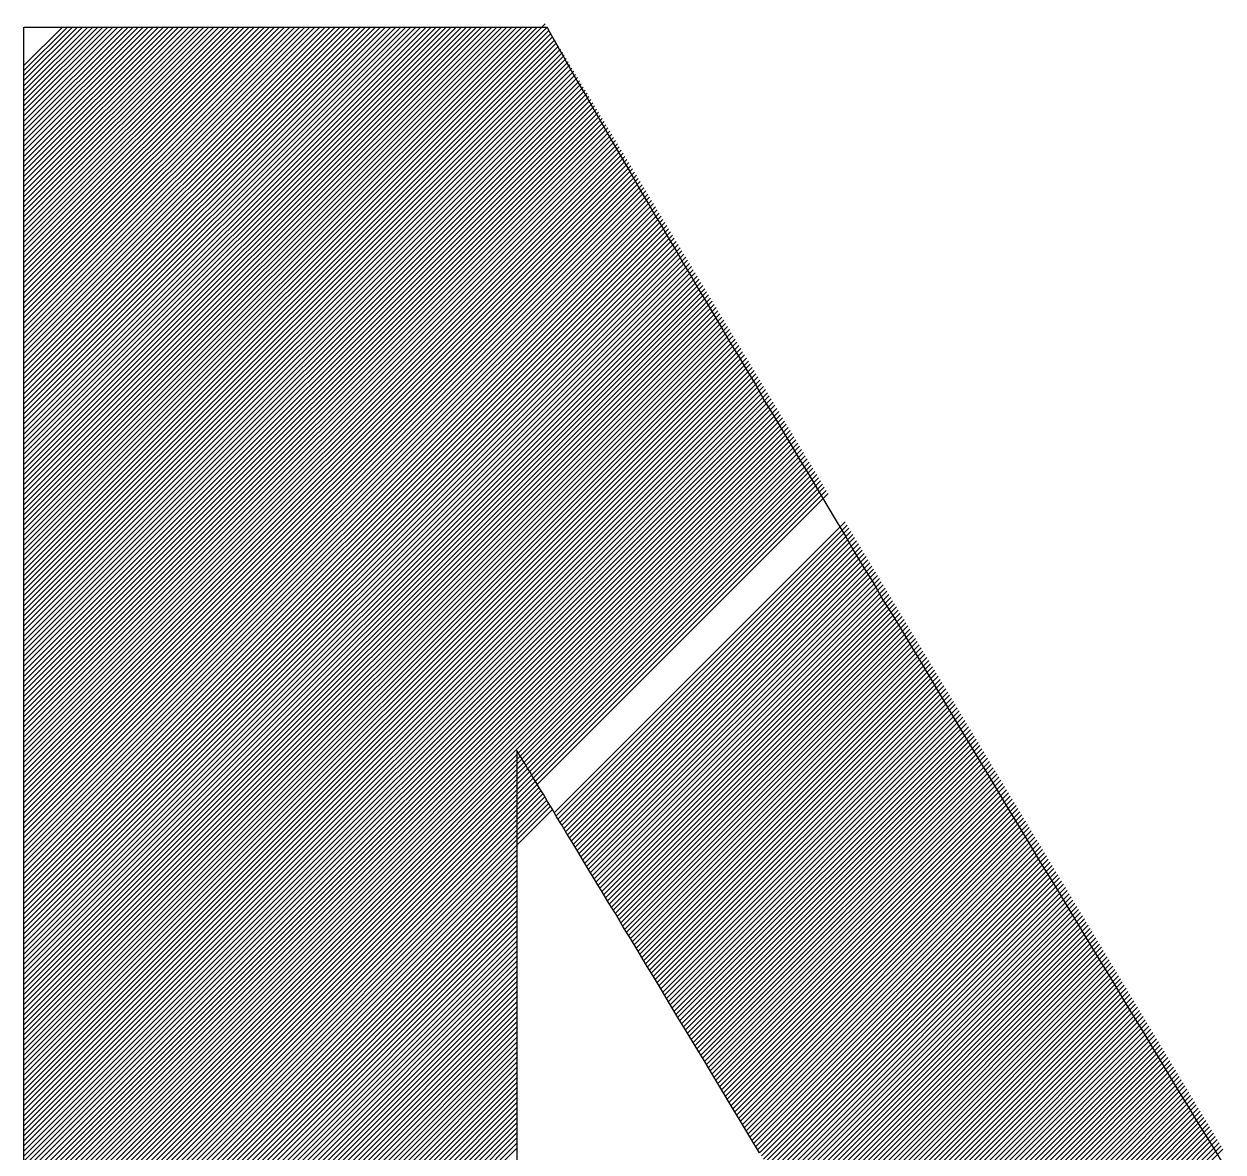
# Model space of a CAD drawing. Extents: x 3196 to 9141, y -1880 to 2325.
# Drawn here: x 8862.04 to 8878.83, y -1189.31 to -1173.52 of the extents above; entities that cross this region are included whole.
import ezdxf

# ---------------------------------------------------------------- set-up
doc = ezdxf.new("R2010")
doc.units = 0
doc.header["$MEASUREMENT"] = 0
doc.layers.add('1', color=1, linetype='CONTINUOUS')
doc.layers.add('10', color=10, linetype='CONTINUOUS')

msp = doc.modelspace()

# ---------------------------------------------------------------- linework, layer by layer
at = {"layer": '1', "linetype": 'Continuous'}
for p, q in [((8862.041618, -1180.814985), (8869.340318, -1173.516285)), ((8862.041618, -1180.885685), (8869.368018, -1173.559285)), ((8862.041618, -1180.744235), (8869.226618, -1173.559285)), ((8862.041618, -1180.673535), (8869.155868, -1173.559285)), ((8862.041618, -1180.602835), (8869.085168, -1173.559285)), ((8862.041618, -1180.532135), (8869.014468, -1173.559285)), ((8862.041618, -1180.461435), (8868.943768, -1173.559285)), ((8862.041618, -1180.390685), (8868.873018, -1173.559285)), ((8862.041618, -1180.319985), (8868.802318, -1173.559285)), ((8862.041618, -1180.249285), (8868.731618, -1173.559285)), ((8862.041618, -1180.178585), (8868.660918, -1173.559285)), ((8862.041618, -1180.107835), (8868.590218, -1173.559285)), ((8862.041618, -1180.037135), (8868.519468, -1173.559285)), ((8862.041618, -1179.966435), (8868.448768, -1173.559285)), ((8862.041618, -1179.895735), (8868.378068, -1173.559285)), ((8862.041618, -1179.825035), (8868.307368, -1173.559285)), ((8862.041618, -1179.754285), (8868.236668, -1173.559285)), ((8862.041618, -1179.683585), (8868.165918, -1173.559285)), ((8862.041618, -1179.612885), (8868.095218, -1173.559285)), ((8862.041618, -1179.542185), (8868.024518, -1173.559285)), ((8862.041618, -1179.471485), (8867.953818, -1173.559285)), ((8862.041618, -1179.400735), (8867.883068, -1173.559285)), ((8862.041618, -1179.330035), (8867.812368, -1173.559285)), ((8862.041618, -1179.259335), (8867.741668, -1173.559285)), ((8862.041618, -1179.188635), (8867.670968, -1173.559285)), ((8862.041618, -1179.117885), (8867.600268, -1173.559285)), ((8862.041618, -1179.047185), (8867.529518, -1173.559285)), ((8862.041618, -1178.976485), (8867.458818, -1173.559285)), ((8862.041618, -1178.905785), (8867.388118, -1173.559285)), ((8862.041618, -1178.835085), (8867.317418, -1173.559285)), ((8862.041618, -1178.764335), (8867.246718, -1173.559285)), ((8862.041618, -1178.693635), (8867.175968, -1173.559285)), ((8862.041618, -1178.622935), (8867.105268, -1173.559285)), ((8862.041618, -1178.552235), (8867.034568, -1173.559285)), ((8862.041618, -1178.481535), (8866.963868, -1173.559285)), ((8862.041618, -1178.410785), (8866.893118, -1173.559285)), ((8862.041618, -1178.340085), (8866.822418, -1173.559285)), ((8862.041618, -1178.269385), (8866.751718, -1173.559285)), ((8862.041618, -1178.198685), (8866.681018, -1173.559285)), ((8862.041618, -1178.127935), (8866.610318, -1173.559285)), ((8862.041618, -1178.057235), (8866.539568, -1173.559285)), ((8862.041618, -1177.986535), (8866.468868, -1173.559285)), ((8862.041618, -1177.915835), (8866.398168, -1173.559285)), ((8862.041618, -1177.845135), (8866.327468, -1173.559285)), ((8862.041618, -1177.774385), (8866.256768, -1173.559285)), ((8862.041618, -1177.703685), (8866.186018, -1173.559285)), ((8862.041618, -1177.632985), (8866.115318, -1173.559285)), ((8862.041618, -1177.562285), (8866.044618, -1173.559285)), ((8862.041618, -1177.491585), (8865.973918, -1173.559285)), ((8862.041618, -1177.420835), (8865.903168, -1173.559285)), ((8862.041618, -1177.350135), (8865.832468, -1173.559285)), ((8862.041618, -1177.279435), (8865.761768, -1173.559285)), ((8862.041618, -1177.208735), (8865.691068, -1173.559285)), ((8862.041618, -1177.137985), (8865.620368, -1173.559285)), ((8862.041618, -1177.067285), (8865.549618, -1173.559285)), ((8862.041618, -1176.996585), (8865.478918, -1173.559285)), ((8862.041618, -1176.925885), (8865.408218, -1173.559285)), ((8862.041618, -1176.855185), (8865.337518, -1173.559285)), ((8862.041618, -1176.784435), (8865.266818, -1173.559285)), ((8862.041618, -1176.713735), (8865.196068, -1173.559285)), ((8862.041618, -1176.643035), (8865.125368, -1173.559285)), ((8862.041618, -1176.572335), (8865.054668, -1173.559285)), ((8862.041618, -1176.501635), (8864.983968, -1173.559285)), ((8862.041618, -1176.430885), (8864.913218, -1173.559285)), ((8862.041618, -1176.360185), (8864.842518, -1173.559285)), ((8862.041618, -1176.289485), (8864.771818, -1173.559285)), ((8862.041618, -1176.218785), (8864.701118, -1173.559285)), ((8862.041618, -1176.148035), (8864.630418, -1173.559285)), ((8862.041618, -1176.077335), (8864.559668, -1173.559285)), ((8862.041618, -1176.006635), (8864.488968, -1173.559285)), ((8862.041618, -1175.935935), (8864.418268, -1173.559285)), ((8862.041618, -1175.865235), (8864.347568, -1173.559285)), ((8862.041618, -1175.794485), (8864.276868, -1173.559285)), ((8862.041618, -1175.723785), (8864.206118, -1173.559285)), ((8862.041618, -1175.653085), (8864.135418, -1173.559285)), ((8862.041618, -1175.582385), (8864.064718, -1173.559285)), ((8862.041618, -1175.511685), (8863.994018, -1173.559285)), ((8862.041618, -1175.440935), (8863.923318, -1173.559285)), ((8862.041618, -1175.370235), (8863.852568, -1173.559285)), ((8862.041618, -1175.299535), (8863.781868, -1173.559285)), ((8862.041618, -1175.228835), (8863.711168, -1173.559285)), ((8862.041618, -1175.158135), (8863.640468, -1173.559285)), ((8862.041618, -1175.087385), (8863.569718, -1173.559285)), ((8862.041618, -1175.016685), (8863.499018, -1173.559285)), ((8862.041618, -1174.945985), (8863.428318, -1173.559285)), ((8862.041618, -1174.875285), (8863.357618, -1173.559285)), ((8862.041618, -1174.804535), (8863.286918, -1173.559285)), ((8862.041618, -1174.733835), (8863.216168, -1173.559285)), ((8862.041618, -1174.663135), (8863.145468, -1173.559285)), ((8862.041618, -1174.592435), (8863.074768, -1173.559285)), ((8862.041618, -1174.521735), (8863.004068, -1173.559285)), ((8862.041618, -1174.450985), (8862.933368, -1173.559285)), ((8862.041618, -1174.380285), (8862.862618, -1173.559285)), ((8862.041618, -1174.309585), (8862.791918, -1173.559285)), ((8862.041618, -1174.238885), (8862.721218, -1173.559285)), ((8862.041618, -1174.168185), (8862.650518, -1173.559285)), ((8862.041618, -1174.097435), (8862.579768, -1173.559285)), ((8862.041618, -1180.956385), (8869.393468, -1173.604535)), ((8862.041618, -1181.027085), (8869.420068, -1173.648685)), ((8862.041618, -1181.097785), (8869.446618, -1173.692835)), ((8862.041618, -1181.168535), (8869.473218, -1173.736935)), ((8862.041618, -1181.239235), (8869.499768, -1173.781085)), ((8862.041618, -1181.309935), (8869.526368, -1173.825235)), ((8862.041618, -1181.380635), (8869.552918, -1173.869335)), ((8862.041618, -1181.451385), (8869.579518, -1173.913485)), ((8862.041618, -1181.522085), (8869.606118, -1173.957635)), ((8862.041618, -1181.592785), (8869.632668, -1174.001735)), ((8862.041618, -1181.663485), (8869.659268, -1174.045885)), ((8862.041618, -1181.734185), (8869.685818, -1174.089985)), ((8862.041618, -1181.804935), (8869.712418, -1174.134135)), ((8862.041618, -1181.875635), (8869.738968, -1174.178285)), ((8862.041618, -1181.946335), (8869.765568, -1174.222385)), ((8862.041618, -1182.017035), (8869.792118, -1174.266535)), ((8862.041618, -1182.087735), (8869.818718, -1174.310685)), ((8862.041618, -1182.158485), (8869.845318, -1174.354785)), ((8862.041618, -1182.229185), (8869.871868, -1174.398935)), ((8862.041618, -1182.299885), (8869.898468, -1174.443085)), ((8862.041618, -1182.370585), (8869.925018, -1174.487185)), ((8862.041618, -1182.441335), (8869.951618, -1174.531335)), ((8862.041618, -1182.512035), (8869.978168, -1174.575485)), ((8862.041618, -1182.582735), (8870.004768, -1174.619585)), ((8862.041618, -1182.653435), (8870.031318, -1174.663735)), ((8862.041618, -1182.724135), (8870.057918, -1174.707885)), ((8862.041618, -1182.794885), (8870.084518, -1174.751985)), ((8862.041618, -1182.865585), (8870.111068, -1174.796135)), ((8862.041618, -1182.936285), (8870.137668, -1174.840285)), ((8862.041618, -1183.006985), (8870.164218, -1174.884385)), ((8862.041618, -1183.077685), (8870.190818, -1174.928535)), ((8862.041618, -1183.148435), (8870.217368, -1174.972685)), ((8862.041618, -1183.219135), (8870.243968, -1175.016785)), ((8862.041618, -1183.289835), (8870.270518, -1175.060935)), ((8862.041618, -1183.360535), (8870.297118, -1175.105085)), ((8862.041618, -1183.431235), (8870.323718, -1175.149185)), ((8862.041618, -1183.501985), (8870.350268, -1175.193335)), ((8862.041618, -1183.572685), (8870.376868, -1175.237485)), ((8862.041618, -1183.643385), (8870.403418, -1175.281585)), ((8862.041618, -1183.714085), (8870.430018, -1175.325735)), ((8862.041618, -1183.784835), (8870.456568, -1175.369885)), ((8862.041618, -1183.855535), (8870.483168, -1175.413985)), ((8862.041618, -1183.926235), (8870.509718, -1175.458135)), ((8862.041618, -1183.996935), (8870.536318, -1175.502285)), ((8862.041618, -1184.067635), (8870.562918, -1175.546385)), ((8862.041618, -1184.138385), (8870.589468, -1175.590535)), ((8862.041618, -1184.209085), (8870.616068, -1175.634685)), ((8862.041618, -1184.279785), (8870.642618, -1175.678785)), ((8862.041618, -1184.350485), (8870.669218, -1175.722935)), ((8862.041618, -1184.421185), (8870.695768, -1175.767085)), ((8862.041618, -1184.491935), (8870.722368, -1175.811185)), ((8862.041618, -1184.562635), (8870.748918, -1175.855335)), ((8862.041618, -1184.633335), (8870.775518, -1175.899435)), ((8862.041618, -1184.704035), (8870.802118, -1175.943585)), ((8862.041618, -1184.774785), (8870.828668, -1175.987735)), ((8862.041618, -1184.845485), (8870.855268, -1176.031835)), ((8862.041618, -1184.916185), (8870.881818, -1176.075985)), ((8862.041618, -1184.986885), (8870.908418, -1176.120135)), ((8862.041618, -1185.057585), (8870.934968, -1176.164235)), ((8862.041618, -1185.128335), (8870.961568, -1176.208385)), ((8862.041618, -1185.199035), (8870.988118, -1176.252535)), ((8862.041618, -1185.269735), (8871.014718, -1176.296635)), ((8862.041618, -1185.340435), (8871.041318, -1176.340785)), ((8862.041618, -1185.411135), (8871.067868, -1176.384935)), ((8862.041618, -1185.481885), (8871.094468, -1176.429035)), ((8862.041618, -1185.552585), (8871.121018, -1176.473185)), ((8862.041618, -1185.623285), (8871.147618, -1176.517335)), ((8862.041618, -1185.693985), (8871.174168, -1176.561435)), ((8862.041618, -1185.764735), (8871.200768, -1176.605585)), ((8862.041618, -1185.835435), (8871.227318, -1176.649735)), ((8862.041618, -1185.906135), (8871.253918, -1176.693835)), ((8862.041618, -1185.976835), (8871.280518, -1176.737985)), ((8862.041618, -1186.047535), (8871.307068, -1176.782135)), ((8862.041618, -1186.118285), (8871.333668, -1176.826235)), ((8862.041618, -1186.188985), (8871.360218, -1176.870385)), ((8862.041618, -1186.259685), (8871.386818, -1176.914535)), ((8862.041618, -1186.330385), (8871.413368, -1176.958635)), ((8862.041618, -1186.401085), (8871.439968, -1177.002785)), ((8862.041618, -1186.471835), (8871.466518, -1177.046935)), ((8862.041618, -1186.542535), (8871.493118, -1177.091035)), ((8862.041618, -1186.613235), (8871.519718, -1177.135185)), ((8862.041618, -1186.683935), (8871.546268, -1177.179335)), ((8862.041618, -1186.754685), (8871.572868, -1177.223435)), ((8862.041618, -1186.825385), (8871.599418, -1177.267585)), ((8862.041618, -1186.896085), (8871.626018, -1177.311735)), ((8862.041618, -1186.966785), (8871.652568, -1177.355835)), ((8862.041618, -1187.037485), (8871.679168, -1177.399985)), ((8862.041618, -1187.108235), (8871.705718, -1177.444135)), ((8862.041618, -1187.178935), (8871.732318, -1177.488235)), ((8862.041618, -1187.249635), (8871.758918, -1177.532385)), ((8862.041618, -1187.320335), (8871.785468, -1177.576485)), ((8862.041618, -1187.391035), (8871.812068, -1177.620635)), ((8862.041618, -1187.461785), (8871.838618, -1177.664785)), ((8862.041618, -1187.532485), (8871.865218, -1177.708885)), ((8862.041618, -1187.603185), (8871.891768, -1177.753035)), ((8862.041618, -1187.673885), (8871.918368, -1177.797185)), ((8862.041618, -1187.744635), (8871.944918, -1177.841285)), ((8862.041618, -1187.815335), (8871.971518, -1177.885435)), ((8862.041618, -1187.886035), (8871.998118, -1177.929585)), ((8862.041618, -1187.956735), (8872.024668, -1177.973685)), ((8862.041618, -1188.027435), (8872.051268, -1178.017835)), ((8862.041618, -1188.098185), (8872.077818, -1178.061985)), ((8862.041618, -1188.168885), (8872.104418, -1178.106085)), ((8862.041618, -1188.239585), (8872.130968, -1178.150235)), ((8862.041618, -1188.310285), (8872.157568, -1178.194385)), ((8862.041618, -1188.380985), (8872.184118, -1178.238485)), ((8862.041618, -1188.451735), (8872.210718, -1178.282635)), ((8862.041618, -1188.522435), (8872.237318, -1178.326785)), ((8862.041618, -1188.593135), (8872.263868, -1178.370885)), ((8862.041618, -1188.663835), (8872.290468, -1178.415035)), ((8862.041618, -1188.734585), (8872.317018, -1178.459185)), ((8862.041618, -1188.805285), (8872.343618, -1178.503285)), ((8862.041618, -1188.875985), (8872.370168, -1178.547435)), ((8862.041618, -1188.946685), (8872.396768, -1178.591585)), ((8862.041618, -1189.017385), (8872.423318, -1178.635685)), ((8862.041618, -1189.088135), (8872.449918, -1178.679835)), ((8862.041618, -1189.158835), (8872.476518, -1178.723985)), ((8862.041618, -1189.229535), (8872.503068, -1178.768085)), ((8862.041618, -1189.300235), (8872.529668, -1178.812235)), ((8862.041618, -1189.370935), (8872.556218, -1178.856385)), ((8862.041618, -1189.441685), (8872.582818, -1178.900485)), ((8862.041618, -1189.512385), (8872.609368, -1178.944635)), ((8862.041618, -1189.583085), (8872.635968, -1178.988785)), ((8862.041618, -1189.653785), (8872.662518, -1179.032885)), ((8862.041618, -1189.724535), (8872.689118, -1179.077035)), ((8862.041618, -1189.795235), (8872.715718, -1179.121185)), ((8862.041618, -1189.865935), (8872.742268, -1179.165285)), ((8862.041618, -1189.936635), (8872.768868, -1179.209435)), ((8862.041618, -1190.007335), (8872.795418, -1179.253585)), ((8862.041618, -1190.078085), (8872.822018, -1179.297685)), ((8862.041618, -1190.148785), (8872.848568, -1179.341835)), ((8862.041618, -1190.219485), (8872.875168, -1179.385935)), ((8862.041618, -1190.290185), (8872.901718, -1179.430085)), ((8862.041618, -1190.360885), (8872.928318, -1179.474235)), ((8862.041618, -1190.431635), (8872.954918, -1179.518335)), ((8862.041618, -1190.502335), (8872.981468, -1179.562485)), ((8862.041618, -1190.573035), (8873.008068, -1179.606635)), ((8862.041618, -1190.643735), (8873.034618, -1179.650735)), ((8862.041618, -1190.714435), (8873.061218, -1179.694885)), ((8862.041618, -1190.785185), (8873.087768, -1179.739035)), ((8862.041618, -1190.855885), (8873.114368, -1179.783135)), ((8862.041618, -1190.926585), (8873.140918, -1179.827285)), ((8862.041618, -1190.997285), (8873.167518, -1179.871435)), ((8862.041618, -1191.068035), (8873.194118, -1179.915535)), ((8862.041618, -1191.138735), (8873.220668, -1179.959685)), ((8862.041618, -1191.209435), (8873.247268, -1180.003835)), ((8862.041618, -1191.280135), (8873.273818, -1180.047935)), ((8862.041618, -1191.350835), (8873.300418, -1180.092085)), ((8869.468118, -1184.560785), (8873.539618, -1180.489285)), ((8869.494718, -1184.604885), (8873.566168, -1180.533435)), ((8869.521318, -1184.648985), (8873.592768, -1180.577535)), ((8869.547918, -1184.693085), (8873.619318, -1180.621685)), ((8869.574518, -1184.737185), (8873.645918, -1180.665835)), ((8869.601118, -1184.781285), (8873.672518, -1180.709935)), ((8869.627768, -1184.825385), (8873.699068, -1180.754085)), ((8869.654368, -1184.869485), (8873.725668, -1180.798235)), ((8869.680968, -1184.913585), (8873.752218, -1180.842335)), ((8869.707568, -1184.957685), (8873.778818, -1180.886485)), ((8869.734168, -1185.001785), (8873.805368, -1180.930635)), ((8869.760818, -1185.045885), (8873.831968, -1180.974735)), ((8869.787418, -1185.089985), (8873.858518, -1181.018885)), ((8869.814018, -1185.134085), (8873.885118, -1181.062985)), ((8869.840618, -1185.178185), (8873.911718, -1181.107135)), ((8869.867218, -1185.222285), (8873.938268, -1181.151285)), ((8869.893868, -1185.266385), (8873.964868, -1181.195385)), ((8869.920468, -1185.310485), (8873.991418, -1181.239535)), ((8869.947068, -1185.354585), (8874.018018, -1181.283685)), ((8869.973668, -1185.398735), (8874.044568, -1181.327785)), ((8870.000268, -1185.442835), (8874.071168, -1181.371935)), ((8870.026918, -1185.486935), (8874.097718, -1181.416085)), ((8870.053518, -1185.531035), (8874.124318, -1181.460185)), ((8870.080118, -1185.575135), (8874.150918, -1181.504335)), ((8870.106718, -1185.619235), (8874.177468, -1181.548485)), ((8870.133318, -1185.663335), (8874.204068, -1181.592585)), ((8870.159968, -1185.707435), (8874.230618, -1181.636735)), ((8870.186568, -1185.751535), (8874.257218, -1181.680885)), ((8870.213168, -1185.795635), (8874.283768, -1181.724985)), ((8870.239768, -1185.839735), (8874.310368, -1181.769135)), ((8870.266368, -1185.883835), (8874.336918, -1181.813285)), ((8870.293018, -1185.927935), (8874.363518, -1181.857385)), ((8870.319618, -1185.972035), (8874.390118, -1181.901535)), ((8870.346218, -1186.016135), (8874.416668, -1181.945685)), ((8870.372818, -1186.060235), (8874.443268, -1181.989785)), ((8870.399418, -1186.104335), (8874.469818, -1182.033935)), ((8870.426068, -1186.148435), (8874.496418, -1182.078085)), ((8870.452668, -1186.192535), (8874.522968, -1182.122185)), ((8870.479268, -1186.236635), (8874.549568, -1182.166335)), ((8870.505868, -1186.280735), (8874.576118, -1182.210485)), ((8870.532468, -1186.324835), (8874.602718, -1182.254585)), ((8870.559118, -1186.368935), (8874.629318, -1182.298735)), ((8870.585718, -1186.413035), (8874.655868, -1182.342885)), ((8870.612318, -1186.457135), (8874.682468, -1182.386985)), ((8870.638918, -1186.501235), (8874.709018, -1182.431135)), ((8870.665518, -1186.545335), (8874.735618, -1182.475285)), ((8870.692168, -1186.589435), (8874.762168, -1182.519385)), ((8870.718768, -1186.633535), (8874.788768, -1182.563535)), ((8870.745368, -1186.677635), (8874.815318, -1182.607685)), ((8870.771968, -1186.721735), (8874.841918, -1182.651785)), ((8870.798568, -1186.765835), (8874.868518, -1182.695935)), ((8870.825218, -1186.809935), (8874.895068, -1182.740085)), ((8870.851818, -1186.854035), (8874.921668, -1182.784185)), ((8870.878418, -1186.898135), (8874.948218, -1182.828335)), ((8870.905018, -1186.942235), (8874.974818, -1182.872435)), ((8870.931618, -1186.986335), (8875.001368, -1182.916585)), ((8870.958268, -1187.030435), (8875.027968, -1182.960735)), ((8870.984868, -1187.074535), (8875.054518, -1183.004835)), ((8871.011468, -1187.118635), (8875.081118, -1183.048985)), ((8871.038068, -1187.162735), (8875.107718, -1183.093135)), ((8871.064668, -1187.206835), (8875.134268, -1183.137235)), ((8871.091318, -1187.250935), (8875.160868, -1183.181385)), ((8871.117918, -1187.295035), (8875.187418, -1183.225535)), ((8871.144518, -1187.339135), (8875.214018, -1183.269635)), ((8871.171118, -1187.383235), (8875.240568, -1183.313785)), ((8871.197718, -1187.427335), (8875.267168, -1183.357935)), ((8871.224368, -1187.471435), (8875.293718, -1183.402035)), ((8871.250968, -1187.515535), (8875.320318, -1183.446185)), ((8871.277568, -1187.559635), (8875.346918, -1183.490335)), ((8871.304168, -1187.603735), (8875.373468, -1183.534435)), ((8871.330768, -1187.647835), (8875.400068, -1183.578585)), ((8871.357418, -1187.691935), (8875.426618, -1183.622735)), ((8871.384018, -1187.736035), (8875.453218, -1183.666835)), ((8871.410618, -1187.780135), (8875.479768, -1183.710985)), ((8871.437218, -1187.824235), (8875.506368, -1183.755135)), ((8871.463818, -1187.868335), (8875.532918, -1183.799235)), ((8871.490468, -1187.912435), (8875.559518, -1183.843385)), ((8871.517068, -1187.956535), (8875.586118, -1183.887535)), ((8871.543668, -1188.000635), (8875.612668, -1183.931635)), ((8871.570268, -1188.044735), (8875.639268, -1183.975785)), ((8871.596868, -1188.088835), (8875.665818, -1184.019935)), ((8871.623468, -1188.132985), (8875.692418, -1184.064035)), ((8862.041618, -1191.421585), (8869.255218, -1184.207985)), ((8862.041618, -1191.492285), (8869.281818, -1184.252085)), ((8871.650118, -1188.177085), (8875.718968, -1184.108185)), ((8871.676718, -1188.221185), (8875.745568, -1184.152335)), ((8871.703318, -1188.265285), (8875.772118, -1184.196435)), ((8871.729918, -1188.309385), (8875.798718, -1184.240585)), ((8862.041618, -1191.562985), (8869.308418, -1184.296185)), ((8862.041618, -1191.633685), (8869.335068, -1184.340285)), ((8862.041618, -1191.704385), (8869.361668, -1184.384385)), ((8862.041618, -1191.775135), (8869.388268, -1184.428485)), ((8871.756518, -1188.353485), (8875.825318, -1184.284735)), ((8871.783168, -1188.397585), (8875.851868, -1184.328835)), ((8871.809768, -1188.441685), (8875.878468, -1184.372985)), ((8871.836368, -1188.485785), (8875.905018, -1184.417135)), ((8862.041618, -1191.845835), (8869.414868, -1184.472585)), ((8862.041618, -1191.916535), (8869.441468, -1184.516685)), ((8871.862968, -1188.529885), (8875.931618, -1184.461235)), ((8871.889568, -1188.573985), (8875.958168, -1184.505385)), ((8871.916218, -1188.618085), (8875.984768, -1184.549535)), ((8871.942818, -1188.662185), (8876.011318, -1184.593635)), ((8871.969418, -1188.706285), (8876.037918, -1184.637785)), ((8871.996018, -1188.750385), (8876.064518, -1184.681885)), ((8872.022618, -1188.794485), (8876.091068, -1184.726035)), ((8872.049268, -1188.838585), (8876.117668, -1184.770185)), ((8872.075868, -1188.882685), (8876.144218, -1184.814285)), ((8872.102468, -1188.926785), (8876.170818, -1184.858435)), ((8872.129068, -1188.970885), (8876.197368, -1184.902585)), ((8862.041618, -1191.987235), (8868.941868, -1185.087035)), ((8872.155668, -1189.014985), (8876.223968, -1184.946685)), ((8872.182318, -1189.059085), (8876.250518, -1184.990835)), ((8872.208918, -1189.103185), (8876.277118, -1185.034985)), ((8872.235518, -1189.147285), (8876.303718, -1185.079085)), ((8862.041618, -1192.057985), (8868.941868, -1185.157735)), ((8862.041618, -1192.128685), (8868.941868, -1185.228435)), ((8872.262118, -1189.191385), (8876.330268, -1185.123235)), ((8872.288718, -1189.235485), (8876.356868, -1185.167385)), ((8872.315368, -1189.279585), (8876.383418, -1185.211485)), ((8872.341968, -1189.323685), (8876.410018, -1185.255635)), ((8862.041618, -1192.199385), (8868.941868, -1185.299135)), ((8862.041618, -1192.270085), (8868.941868, -1185.369885)), ((8872.368568, -1189.367785), (8876.436568, -1185.299785)), ((8872.395168, -1189.411885), (8876.463168, -1185.343885)), ((8872.421768, -1189.455985), (8876.489718, -1185.388035)), ((8872.448418, -1189.500085), (8876.516318, -1185.432185)), ((8862.041618, -1192.340785), (8868.941868, -1185.440585)), ((8862.041618, -1192.411535), (8868.941868, -1185.511285)), ((8862.041618, -1192.482235), (8868.941868, -1185.581985)), ((8872.475018, -1189.544185), (8876.542918, -1185.476285)), ((8872.501618, -1189.588285), (8876.569468, -1185.520435)), ((8872.528218, -1189.632385), (8876.596068, -1185.564585)), ((8862.041618, -1192.552935), (8868.941868, -1185.652685)), ((8862.041618, -1192.623635), (8868.941868, -1185.723435)), ((8872.554818, -1189.676485), (8876.622618, -1185.608685)), ((8872.581468, -1189.720585), (8876.649218, -1185.652835)), ((8872.608068, -1189.764685), (8876.675768, -1185.696985)), ((8872.634668, -1189.808785), (8876.702368, -1185.741085)), ((8862.041618, -1192.694335), (8868.941868, -1185.794135)), ((8862.041618, -1192.765085), (8868.941868, -1185.864835)), ((8862.041618, -1192.835785), (8868.941868, -1185.935535)), ((8872.661268, -1189.852885), (8876.728918, -1185.785235)), ((8872.687868, -1189.896985), (8876.755518, -1185.829385)), ((8872.714518, -1189.941085), (8876.782118, -1185.873485)), ((8872.741118, -1189.985185), (8876.808668, -1185.917635)), ((8862.041618, -1192.906485), (8868.941868, -1186.006285)), ((8862.041618, -1192.977185), (8868.941868, -1186.076985)), ((8872.767718, -1190.029285), (8876.835268, -1185.961785)), ((8872.794318, -1190.073385), (8876.861818, -1186.005885)), ((8872.820918, -1190.117485), (8876.888418, -1186.050035)), ((8872.847568, -1190.161585), (8876.914968, -1186.094185)), ((8862.041618, -1193.047935), (8868.941868, -1186.147685)), ((8862.041618, -1193.118635), (8868.941868, -1186.218385)), ((8872.874168, -1190.205685), (8876.941568, -1186.138285)), ((8872.900768, -1190.249785), (8876.968118, -1186.182435)), ((8872.927368, -1190.293885), (8876.994718, -1186.226585)), ((8872.953968, -1190.337985), (8877.021318, -1186.270685)), ((8862.041618, -1193.189335), (8868.941868, -1186.289085)), ((8862.041618, -1193.260035), (8868.941868, -1186.359835)), ((8862.041618, -1193.330735), (8868.941868, -1186.430535)), ((8872.980618, -1190.382085), (8877.047868, -1186.314835)), ((8873.007218, -1190.426185), (8877.074468, -1186.358935)), ((8873.033818, -1190.470285), (8877.101018, -1186.403085)), ((8862.041618, -1193.401485), (8868.941868, -1186.501235)), ((8862.041618, -1193.472185), (8868.941868, -1186.571935)), ((8873.060418, -1190.514385), (8877.127618, -1186.447235)), ((8873.087018, -1190.558485), (8877.154168, -1186.491335)), ((8873.113668, -1190.602585), (8877.180768, -1186.535485)), ((8873.140268, -1190.646685), (8877.207318, -1186.579635)), ((8862.041618, -1193.542885), (8868.941868, -1186.642635)), ((8862.041618, -1193.613585), (8868.941868, -1186.713385)), ((8873.166868, -1190.690785), (8877.233918, -1186.623735)), ((8873.193468, -1190.734885), (8877.260518, -1186.667885)), ((8873.220068, -1190.778985), (8877.287068, -1186.712035)), ((8873.246718, -1190.823085), (8877.313668, -1186.756135)), ((8862.041618, -1193.684285), (8868.941868, -1186.784085)), ((8862.041618, -1193.755035), (8868.941868, -1186.854785)), ((8862.041618, -1193.825735), (8868.941868, -1186.925485)), ((8873.273318, -1190.867185), (8877.340218, -1186.800285)), ((8873.299918, -1190.911335), (8877.366818, -1186.844435)), ((8873.326518, -1190.955435), (8877.393368, -1186.888535)), ((8873.353118, -1190.999535), (8877.419968, -1186.932685)), ((8862.041618, -1193.896435), (8868.941868, -1186.996235)), ((8862.041618, -1193.967135), (8868.941868, -1187.066935)), ((8873.379768, -1191.043635), (8877.446518, -1186.976835)), ((8873.406368, -1191.087735), (8877.473118, -1187.020935)), ((8873.432968, -1191.131835), (8877.499668, -1187.065085)), ((8873.459568, -1191.175935), (8877.526268, -1187.109235)), ((8862.041618, -1194.037885), (8868.941868, -1187.137635)), ((8862.041618, -1194.108585), (8868.941868, -1187.208335)), ((8862.041618, -1194.179285), (8868.941868, -1187.279035)), ((8873.486168, -1191.220035), (8877.552868, -1187.153335)), ((8873.512818, -1191.264135), (8877.579418, -1187.197485)), ((8873.539418, -1191.308235), (8877.606018, -1187.241635)), ((8873.566018, -1191.352335), (8877.632568, -1187.285735)), ((8862.041618, -1194.249985), (8868.941868, -1187.349785)), ((8862.041618, -1194.320685), (8868.941868, -1187.420485)), ((8873.592618, -1191.396435), (8877.659168, -1187.329885)), ((8873.619218, -1191.440535), (8877.685718, -1187.374035)), ((8873.645868, -1191.484635), (8877.712318, -1187.418135)), ((8862.041618, -1194.391435), (8868.941868, -1187.491185)), ((8862.041618, -1194.462135), (8868.941868, -1187.561885)), ((8873.672468, -1191.528735), (8877.738868, -1187.462285)), ((8873.699068, -1191.572835), (8877.765468, -1187.506435)), ((8873.725668, -1191.616935), (8877.792068, -1187.550535)), ((8873.752268, -1191.661035), (8877.818618, -1187.594685)), ((8862.041618, -1194.532835), (8868.941868, -1187.632585)), ((8862.041618, -1194.603535), (8868.941868, -1187.703335)), ((8862.041618, -1194.674235), (8868.941868, -1187.774035)), ((8873.778868, -1191.705135), (8877.845218, -1187.638835)), ((8873.805518, -1191.749235), (8877.871768, -1187.682935)), ((8873.832118, -1191.793335), (8877.898368, -1187.727085)), ((8873.858718, -1191.837435), (8877.924918, -1187.771235)), ((8862.041618, -1194.744985), (8868.941868, -1187.844735)), ((8862.041618, -1194.815685), (8868.941868, -1187.915435)), ((8873.885318, -1191.881535), (8877.951518, -1187.815335)), ((8873.911918, -1191.925635), (8877.978068, -1187.859485)), ((8873.938568, -1191.969735), (8878.004668, -1187.903635)), ((8873.965168, -1192.013835), (8878.031268, -1187.947735)), ((8862.041618, -1194.886385), (8868.941868, -1187.986185)), ((8862.041618, -1194.957085), (8868.941868, -1188.056885)), ((8873.991768, -1192.057935), (8878.057818, -1187.991885)), ((8874.018368, -1192.102035), (8878.084418, -1188.036035)), ((8874.044968, -1192.146135), (8878.110968, -1188.080135)), ((8874.071618, -1192.190235), (8878.137568, -1188.124285)), ((8862.041618, -1195.027835), (8868.941868, -1188.127585)), ((8862.041618, -1195.098535), (8868.941868, -1188.198285)), ((8862.041618, -1195.169235), (8868.941868, -1188.268985)), ((8874.098218, -1192.234335), (8878.164118, -1188.168385)), ((8874.124818, -1192.278435), (8878.190718, -1188.212535)), ((8874.151418, -1192.322535), (8878.217268, -1188.256685)), ((8862.041618, -1195.239935), (8868.941868, -1188.339735)), ((8862.041618, -1195.310635), (8868.941868, -1188.410435)), ((8874.178018, -1192.366635), (8878.243868, -1188.300785)), ((8874.204668, -1192.410735), (8878.270468, -1188.344935)), ((8874.231268, -1192.454835), (8878.297018, -1188.389085)), ((8874.257868, -1192.498935), (8878.323618, -1188.433185)), ((8862.041618, -1195.381385), (8868.941868, -1188.481135)), ((8862.041618, -1195.452085), (8868.941868, -1188.551835)), ((8862.041618, -1195.522785), (8868.941868, -1188.622535)), ((8874.284468, -1192.543035), (8878.350168, -1188.477335)), ((8874.311068, -1192.587135), (8878.376768, -1188.521485)), ((8874.337718, -1192.631235), (8878.403318, -1188.565585)), ((8874.364318, -1192.675335), (8878.429918, -1188.609735)), ((8862.041618, -1195.593485), (8868.941868, -1188.693285)), ((8862.041618, -1195.664185), (8868.941868, -1188.763985)), ((8874.390918, -1192.719435), (8878.456468, -1188.653885)), ((8874.417518, -1192.763535), (8878.483068, -1188.697985)), ((8874.444118, -1192.807635), (8878.509668, -1188.742135)), ((8874.470768, -1192.851735), (8878.536218, -1188.786285)), ((8862.041618, -1195.734935), (8868.941868, -1188.834685)), ((8862.041618, -1195.805635), (8868.941868, -1188.905385)), ((8874.497368, -1192.895835), (8878.562818, -1188.830385)), ((8874.523968, -1192.939935), (8878.589368, -1188.874535)), ((8874.550568, -1192.984035), (8878.615968, -1188.918685)), ((8874.577168, -1193.028135), (8878.642518, -1188.962785)), ((8862.041618, -1195.876335), (8868.941868, -1188.976135)), ((8862.041618, -1195.947035), (8868.941868, -1189.046835)), ((8862.041618, -1196.017785), (8868.941868, -1189.117535)), ((8874.603818, -1193.072235), (8878.669118, -1189.006935)), ((8874.630418, -1193.116335), (8878.695668, -1189.051085)), ((8874.657018, -1193.160435), (8878.722268, -1189.095185)), ((8862.041618, -1196.088485), (8868.941868, -1189.188235)), ((8862.041618, -1196.159185), (8868.941868, -1189.258935)), ((8874.683618, -1193.204535), (8878.748868, -1189.139335)), ((8874.710218, -1193.248635), (8878.775418, -1189.183485)), ((8874.736868, -1193.292735), (8878.802018, -1189.227585)), ((8874.763468, -1193.336835), (8878.828568, -1189.271735))]:
    msp.add_line(p, q, dxfattribs=at)
at = {"layer": '10', "linetype": 'Continuous'}
for points in [[(8862.041618, -1189.564435), (8862.041618, -1189.197785), (8862.041618, -1188.826185), (8862.041618, -1188.459585), (8862.041618, -1188.092985), (8862.041618, -1187.726335), (8862.041618, -1187.359735), (8862.041618, -1186.993135), (8862.041618, -1186.631585), (8862.041618, -1186.269985), (8862.041618, -1185.908385), (8862.041618, -1185.546835), (8862.041618, -1185.190235), (8862.041618, -1184.833685), (8862.041618, -1184.482135), (8862.041618, -1184.130585), (8862.041618, -1183.779085), (8862.041618, -1183.432535), (8862.041618, -1183.091035), (8862.041618, -1182.749535), (8862.041618, -1182.413085), (8862.041618, -1182.081635), (8862.041618, -1181.750185), (8862.041618, -1181.423735), (8862.041618, -1181.102335), (8862.041618, -1180.785935), (8862.041618, -1180.474585), (8862.041618, -1180.163235), (8862.041618, -1179.861885), (8862.041618, -1179.560585), (8862.041618, -1179.264285), (8862.041618, -1178.978035), (8862.041618, -1178.691785), (8862.041618, -1178.415585), (8862.041618, -1178.144385), (8862.041618, -1177.878235), (8862.041618, -1177.617085), (8862.041618, -1177.365985), (8862.041618, -1177.114885), (8862.041618, -1176.878835), (8862.041618, -1176.642785), (8862.041618, -1176.416835), (8862.041618, -1176.195835), (8862.041618, -1175.984935), (8862.041618, -1175.779035), (8862.041618, -1175.583185), (8862.041618, -1175.397335), (8862.041618, -1175.216535), (8862.041618, -1175.040785), (8862.041618, -1174.880085), (8862.041618, -1174.724385), (8862.041618, -1174.578785), (8862.041618, -1174.438135), (8862.041618, -1174.312585), (8862.041618, -1174.192085), (8862.041618, -1174.081585), (8862.041618, -1173.986185), (8862.041618, -1173.895785), (8862.041618, -1173.815435), (8862.041618, -1173.745135), (8862.041618, -1173.689885), (8862.041618, -1173.639635), (8862.041618, -1173.604485), (8862.041618, -1173.574385), (8862.041618, -1173.559285), (8862.046668, -1173.559285), (8862.051668, -1173.559285), (8862.061718, -1173.559285), (8862.071768, -1173.559285), (8862.086818, -1173.559285), (8862.101918, -1173.559285), (8862.121968, -1173.559285), (8862.142068, -1173.559285), (8862.167168, -1173.559285), (8862.192318, -1173.559285), (8862.217418, -1173.559285), (8862.247518, -1173.559285), (8862.277668, -1173.559285), (8862.312818, -1173.559285), (8862.347968, -1173.559285), (8862.388168, -1173.559285), (8862.428318, -1173.559285), (8862.468518, -1173.559285), (8862.508668, -1173.559285), (8862.553868, -1173.559285), (8862.599068, -1173.559285), (8862.649318, -1173.559285), (8862.699518, -1173.559285), (8862.749718, -1173.559285), (8862.804968, -1173.559285), (8862.860218, -1173.559285), (8862.915468, -1173.559285), (8862.970718, -1173.559285), (8863.030968, -1173.559285), (8863.091218, -1173.559285), (8863.151518, -1173.559285), (8863.216768, -1173.559285), (8863.277068, -1173.559285), (8863.342318, -1173.559285), (8863.412618, -1173.559285), (8863.477918, -1173.559285), (8863.548218, -1173.559285), (8863.618568, -1173.559285), (8863.688868, -1173.559285), (8863.759168, -1173.559285), (8863.834468, -1173.559285), (8863.904818, -1173.559285), (8863.980118, -1173.559285), (8864.055468, -1173.559285), (8864.130768, -1173.559285), (8864.206118, -1173.559285), (8864.286468, -1173.559285), (8864.361818, -1173.559285), (8864.442168, -1173.559285), (8864.517468, -1173.559285), (8864.597818, -1173.559285), (8864.678168, -1173.559285), (8864.758518, -1173.559285), (8864.838868, -1173.559285), (8864.924268, -1173.559285), (8865.004618, -1173.559285), (8865.084968, -1173.559285), (8865.165318, -1173.559285), (8865.250718, -1173.559285), (8865.331068, -1173.559285), (8865.416418, -1173.559285), (8865.496768, -1173.559285), (8865.577118, -1173.559285), (8865.662518, -1173.559285), (8865.742868, -1173.559285), (8865.828218, -1173.559285), (8865.908568, -1173.559285), (8865.993968, -1173.559285), (8866.074318, -1173.559285), (8866.154668, -1173.559285), (8866.235018, -1173.559285), (8866.315368, -1173.559285), (8866.395718, -1173.559285), (8866.476068, -1173.559285), (8866.556418, -1173.559285), (8866.636768, -1173.559285), (8866.717118, -1173.559285), (8866.792468, -1173.559285), (8866.872818, -1173.559285), (8866.948118, -1173.559285), (8867.023468, -1173.559285), (8867.098768, -1173.559285), (8867.174118, -1173.559285), (8867.249468, -1173.559285), (8867.324768, -1173.559285), (8867.395068, -1173.559285), (8867.465418, -1173.559285), (8867.535718, -1173.559285), (8867.606018, -1173.559285), (8867.671318, -1173.559285), (8867.741618, -1173.559285), (8867.806868, -1173.559285), (8867.872168, -1173.559285), (8867.932418, -1173.559285), (8867.997718, -1173.559285), (8868.057968, -1173.559285), (8868.118268, -1173.559285), (8868.173518, -1173.559285), (8868.233768, -1173.559285), (8868.289018, -1173.559285), (8868.344268, -1173.559285), (8868.394468, -1173.559285), (8868.444668, -1173.559285), (8868.494918, -1173.559285), (8868.540118, -1173.559285), (8868.585318, -1173.559285), (8868.630518, -1173.559285), (8868.675718, -1173.559285), (8868.715868, -1173.559285), (8868.751018, -1173.559285), (8868.791218, -1173.559285), (8868.821318, -1173.559285), (8868.856468, -1173.559285), (8868.886618, -1173.559285), (8868.916768, -1173.559285), (8868.941868, -1173.559285), (8868.966968, -1173.559285), (8868.987068, -1173.559285), (8869.007168, -1173.559285), (8869.027218, -1173.559285), (8869.042318, -1173.559285), (8869.052368, -1173.559285), (8869.062368, -1173.559285), (8869.072418, -1173.559285), (8869.077468, -1173.559285), (8869.082468, -1173.559285), (8869.087518, -1173.559285), (8869.092518, -1173.559285), (8869.097568, -1173.559285), (8869.102568, -1173.559285), (8869.107568, -1173.559285), (8869.112618, -1173.559285), (8869.117618, -1173.559285), (8869.122668, -1173.559285), (8869.127668, -1173.559285), (8869.132718, -1173.559285), (8869.137718, -1173.559285), (8869.142768, -1173.559285), (8869.147768, -1173.559285), (8869.152768, -1173.559285), (8869.157818, -1173.559285), (8869.162818, -1173.559285), (8869.167868, -1173.559285), (8869.172868, -1173.559285), (8869.177918, -1173.559285), (8869.182918, -1173.559285), (8869.187918, -1173.559285), (8869.192968, -1173.559285), (8869.197968, -1173.559285), (8869.203018, -1173.559285), (8869.208018, -1173.559285), (8869.213068, -1173.559285), (8869.218068, -1173.559285), (8869.223118, -1173.559285), (8869.228118, -1173.559285), (8869.233118, -1173.559285), (8869.238168, -1173.559285), (8869.243168, -1173.559285), (8869.248218, -1173.559285), (8869.253218, -1173.559285), (8869.258268, -1173.559285), (8869.263268, -1173.559285), (8869.268318, -1173.559285), (8869.273318, -1173.559285), (8869.278318, -1173.559285), (8869.283368, -1173.559285), (8869.288368, -1173.559285), (8869.293418, -1173.559285), (8869.298418, -1173.559285), (8869.303468, -1173.559285), (8869.308468, -1173.559285), (8869.313468, -1173.559285), (8869.318518, -1173.559285), (8869.323518, -1173.559285), (8869.328568, -1173.559285), (8869.333568, -1173.559285), (8869.338618, -1173.559285), (8869.343618, -1173.559285), (8869.348668, -1173.559285), (8869.353668, -1173.559285), (8869.358668, -1173.559285), (8869.363718, -1173.559285), (8869.373768, -1173.574385), (8869.398868, -1173.624585), (8869.429018, -1173.679835), (8869.464168, -1173.745135), (8869.504318, -1173.810385), (8869.544518, -1173.885735), (8869.589718, -1173.961035), (8869.634918, -1174.046435), (8869.685118, -1174.136835), (8869.740368, -1174.232235), (8869.795618, -1174.332685), (8869.855868, -1174.433135), (8869.921168, -1174.543585), (8869.986418, -1174.659135), (8870.056768, -1174.779635), (8870.127068, -1174.900185), (8870.202368, -1175.030735), (8870.277718, -1175.161335), (8870.358068, -1175.296885), (8870.438418, -1175.442535), (8870.523818, -1175.583185), (8870.609168, -1175.733835), (8870.699568, -1175.889485), (8870.789968, -1176.045185), (8870.885368, -1176.205885), (8870.980818, -1176.366585), (8871.081218, -1176.537335), (8871.181668, -1176.708085), (8871.282118, -1176.883885), (8871.387568, -1177.059635), (8871.493018, -1177.240435), (8871.603518, -1177.421235), (8871.714018, -1177.612035), (8871.824468, -1177.797885), (8871.940018, -1177.993735), (8872.055518, -1178.184535), (8872.171018, -1178.385435), (8872.291518, -1178.581285), (8872.407068, -1178.787185), (8872.532618, -1178.988085), (8872.653118, -1179.193985), (8872.778668, -1179.404885), (8872.899218, -1179.615835), (8873.029768, -1179.826735), (8873.155318, -1180.042685), (8873.280868, -1180.253635), (8873.411468, -1180.474585), (8873.542018, -1180.690535), (8873.672568, -1180.911485), (8873.803168, -1181.132485), (8873.938768, -1181.353435), (8874.069318, -1181.579435), (8874.204918, -1181.800385), (8874.340518, -1182.026385), (8874.476118, -1182.252385), (8874.611718, -1182.478385), (8874.747318, -1182.704335), (8874.882868, -1182.935385), (8875.018468, -1183.161385), (8875.154068, -1183.392385), (8875.289668, -1183.618385), (8875.430268, -1183.849385), (8875.565868, -1184.075385), (8875.701468, -1184.301335), (8875.837068, -1184.532385), (8875.977668, -1184.758335), (8876.113268, -1184.984335), (8876.248868, -1185.215335), (8876.384468, -1185.441335), (8876.520068, -1185.662335), (8876.655668, -1185.888285), (8876.791268, -1186.114285), (8876.921818, -1186.335285), (8877.057418, -1186.556235), (8877.193018, -1186.777185), (8877.323568, -1186.993135), (8877.454168, -1187.214135), (8877.584718, -1187.430085), (8877.715318, -1187.640985), (8877.840868, -1187.856935), (8877.971418, -1188.067835), (8878.096968, -1188.273735), (8878.222518, -1188.484685), (8878.348068, -1188.685585), (8878.468618, -1188.891485), (8878.594168, -1189.092335), (8878.714668, -1189.288185), (8878.830168, -1189.484035)], [(8872.341768, -1189.323335), (8872.206168, -1189.102385), (8872.075568, -1188.881435), (8871.945018, -1188.665485), (8871.814468, -1188.449535), (8871.688918, -1188.238585), (8871.563368, -1188.032685), (8871.437818, -1187.826785), (8871.317268, -1187.625935), (8871.196718, -1187.430085), (8871.081218, -1187.234185), (8870.965718, -1187.043385), (8870.855268, -1186.857535), (8870.744768, -1186.676785), (8870.639318, -1186.500985), (8870.533818, -1186.325235), (8870.428368, -1186.154485), (8870.332968, -1185.988735), (8870.232518, -1185.828035), (8870.142118, -1185.677385), (8870.046718, -1185.526735), (8869.961318, -1185.381085), (8869.875968, -1185.240485), (8869.795618, -1185.104885), (8869.715268, -1184.974285), (8869.639918, -1184.848735), (8869.569618, -1184.728235), (8869.499318, -1184.617735), (8869.439018, -1184.507235), (8869.373768, -1184.406835), (8869.318518, -1184.311385), (8869.263268, -1184.226035), (8869.213068, -1184.140635), (8869.167868, -1184.065335), (8869.127668, -1183.995035), (8869.087518, -1183.934735), (8869.057368, -1183.879485), (8869.027218, -1183.829285), (8869.002118, -1183.789135), (8868.982018, -1183.753935), (8868.961968, -1183.723835), (8868.951918, -1183.703735), (8868.941868, -1183.693685), (8868.941868, -1183.688685), (8868.941868, -1183.693685), (8868.941868, -1183.703735), (8868.941868, -1183.718785), (8868.941868, -1183.748935), (8868.941868, -1183.779085), (8868.941868, -1183.819235), (8868.941868, -1183.869485), (8868.941868, -1183.919685), (8868.941868, -1183.984985), (8868.941868, -1184.050235), (8868.941868, -1184.125585), (8868.941868, -1184.205935), (8868.941868, -1184.296335), (8868.941868, -1184.386735), (8868.941868, -1184.487185), (8868.941868, -1184.592635), (8868.941868, -1184.703135), (8868.941868, -1184.823635), (8868.941868, -1184.944185), (8868.941868, -1185.074735), (8868.941868, -1185.205335), (8868.941868, -1185.345935), (8868.941868, -1185.486535), (8868.941868, -1185.637185), (8868.941868, -1185.792885), (8868.941868, -1185.948585), (8868.941868, -1186.114285), (8868.941868, -1186.280035), (8868.941868, -1186.455785), (8868.941868, -1186.631585), (8868.941868, -1186.812335), (8868.941868, -1186.993135), (8868.941868, -1187.183985), (8868.941868, -1187.374835), (8868.941868, -1187.570685), (8868.941868, -1187.771535), (8868.941868, -1187.972435), (8868.941868, -1188.183385), (8868.941868, -1188.389285), (8868.941868, -1188.605185), (8868.941868, -1188.816135), (8868.941868, -1189.037085), (8868.941868, -1189.258085), (8868.941868, -1189.479035)]]:
    msp.add_lwpolyline(points, dxfattribs=at)

doc.saveas('drawing.dxf')
